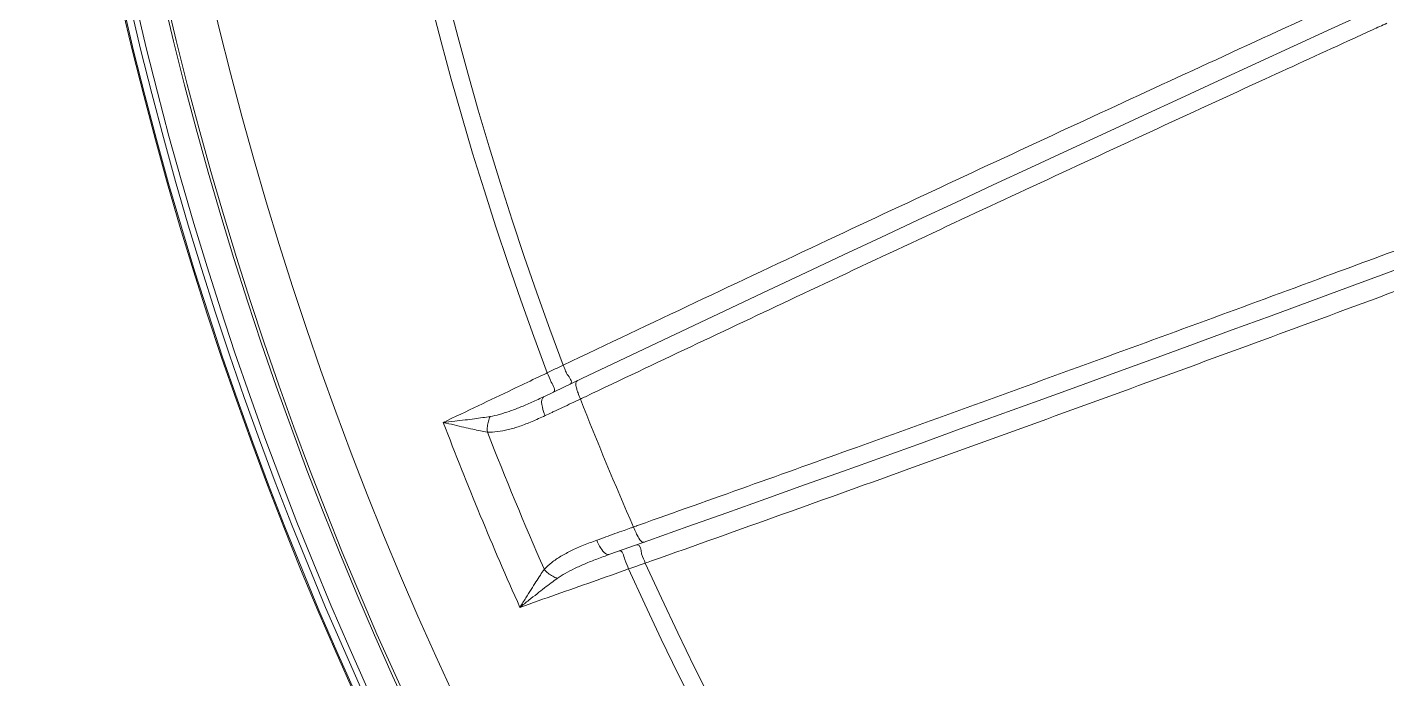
# Model space of a CAD drawing. Header units: metres. Extents: x 1628 to 1845, y 824 to 931.
# Drawn here: x 1706.6147 to 1706.9476, y 879.2024 to 879.3622 of the extents above; entities that cross this region are included whole.
import ezdxf

# ---------------------------------------------------------------- set-up
doc = ezdxf.new("R2010")
doc.units = ezdxf.units.M
doc.header["$LTSCALE"] = 0.15
doc.layers.add('hidrosanitário', color=26, linetype='Continuous', lineweight=0)

msp = doc.modelspace()

# ---------------------------------------------------------------- linework, layer by layer
at = {"layer": 'hidrosanitário', "color": 252}
for radius in [0.90615, 0.90588, 0.90411, 0.90269, 0.89582, 0.89514, 0.88421]:
    msp.add_circle((1707.52082, 879.57185), radius, dxfattribs=at)
for centre, radius, start, end in [((1707.52082, 879.57185), 0.83257, 159.29105, 200.70895), ((1707.52082, 879.57185), 0.82826, 159.3171, 200.6829), ((1712.73317, 866.70369), 13.92322, 112.822756, 115.48965), ((1702.10734, 892.35671), 13.92322, 289.51035, 292.177244), ((1707.52082, 879.57185), 0.8273, 201.32419, 203.67581), ((1707.52082, 879.57185), 0.8607, 200.86699, 204.13301), ((1707.52082, 879.57185), 0.85147, 201.27373, 203.72624), ((1707.52082, 879.57185), 0.83257, 204.29105, 245.70895), ((1707.52082, 879.57185), 0.82826, 204.3171, 245.6829)]:
    msp.add_arc(centre, radius, start, end, dxfattribs=at)
for points, start_tangent, end_tangent in [([(1706.93428, 879.36726), (1706.87358, 879.33929), (1706.81065, 879.30992), (1706.74594, 879.27931)], (-0.909223, -0.416309), (-0.902899, -0.429853)), ([(1706.94417, 879.36153), (1706.93931, 879.3593)], (-0.909441, -0.415832), (-0.909282, -0.416181)), ([(1706.94764, 879.36311), (1706.94417, 879.36153)], (-0.909555, -0.415583), (-0.909441, -0.415832)), ([(1706.93817, 879.35878), (1706.91644, 879.34881), (1706.85926, 879.32236), (1706.80301, 879.29603), (1706.75136, 879.27158)], (-0.909244, -0.416263), (-0.902988, -0.429665)), ([(1706.93931, 879.3593), (1706.93817, 879.35878)], (-0.909282, -0.416181), (-0.909244, -0.416263)), ([(1706.7644, 879.24009), (1706.81774, 879.25915), (1706.87563, 879.28012), (1706.93433, 879.30168), (1706.95816, 879.31052)], (0.942328, 0.33469), (0.937275, 0.348591)), ([(1706.76753, 879.23131), (1706.83171, 879.25428), (1706.89703, 879.27802), (1706.96185, 879.30194)], (0.94236, 0.334601), (0.937281, 0.348575)), ([(1706.74594, 879.27931), (1706.74399, 879.27837), (1706.74204, 879.27744)], (-0.901109, -0.433594), (-0.90098, -0.433862)), ([(1706.74594, 879.27931), (1706.74642, 879.27813)], (0.429208, -0.903206), (0.372871, -0.927883)), ([(1706.71657, 879.26527), (1706.72509, 879.26935), (1706.73358, 879.2734), (1706.73923, 879.2761)], (0.901893, 0.43196), (0.902671, 0.430331)), ([(1706.73923, 879.2761), (1706.74142, 879.27714)], (0.902671, 0.430331), (0.902746, 0.430173)), ([(1706.74142, 879.27714), (1706.74204, 879.27744)], (0.902746, 0.430173), (0.902768, 0.430129)), ([(1706.74204, 879.27744), (1706.74301, 879.27517), (1706.74353, 879.2727)], (0.428741, -0.903428), (-0.902738, -0.430191)), ([(1706.74642, 879.27813), (1706.74694, 879.27705), (1706.74777, 879.27475)], (0.372871, -0.927883), (-0.739781, -0.672848)), ([(1706.74913, 879.27397), (1706.74919, 879.27529)], (-0.217452, 0.976071), (0.548787, 0.835962)), ([(1706.74919, 879.27529), (1706.74948, 879.27554)], (0.548787, 0.835962), (0.902923, 0.429803)), ([(1706.74134, 879.27166), (1706.73825, 879.27022), (1706.73538, 879.269), (1706.73273, 879.26799), (1706.73029, 879.26722), (1706.72806, 879.26672)], (-0.902657, -0.430361), (-0.98657, -0.163342)), ([(1706.74096, 879.27133), (1706.74134, 879.27166)], (0.570999, 0.82095), (0.902664, 0.430346)), ([(1706.74777, 879.27475), (1706.74763, 879.27465)], (-0.739781, -0.672848), (-0.902878, -0.429896)), ([(1706.74957, 879.27249), (1706.74938, 879.27307), (1706.74913, 879.27397)], (-0.318497, 0.947924), (-0.217452, 0.976071)), ([(1706.75016, 879.27101), (1706.74957, 879.27249)], (-0.423956, 0.905683), (-0.318497, 0.947924)), ([(1706.75136, 879.27158), (1706.75016, 879.27101)], (-0.902988, -0.429665), (-0.902947, -0.429752)), ([(1706.74152, 879.26694), (1706.74083, 879.26902), (1706.74096, 879.27133)], (-0.418959, 0.908005), (0.570999, 0.82095)), ([(1706.74579, 879.26895), (1706.74364, 879.26794)], (-0.904473, -0.426531), (-0.904399, -0.426687)), ([(1706.74796, 879.26997), (1706.74579, 879.26895)], (-0.904548, -0.426372), (-0.904473, -0.426531)), ([(1706.75016, 879.27101), (1706.74796, 879.26997)], (-0.904623, -0.426212), (-0.904548, -0.426372)), ([(1706.72806, 879.26672), (1706.72624, 879.26644), (1706.72418, 879.26616), (1706.72189, 879.26588), (1706.71936, 879.26558), (1706.71657, 879.26527)], (-0.986485, -0.163855), (-0.993688, -0.112182)), ([(1706.72737, 879.26292), (1706.72569, 879.26321), (1706.72378, 879.26361), (1706.72163, 879.26409), (1706.71923, 879.26465), (1706.71657, 879.26527)], (-0.98739, 0.158304), (-0.974278, 0.225348)), ([(1706.72736, 879.26292), (1706.72738, 879.26426), (1706.72762, 879.26557), (1706.72806, 879.26672)], (-0.076359, 0.99708), (0.456812, 0.889563)), ([(1706.74152, 879.26694), (1706.7383, 879.26549), (1706.73529, 879.26434), (1706.73248, 879.2635), (1706.72984, 879.26301), (1706.72737, 879.26292)], (-0.904303, -0.426891), (-0.99854, 0.054009)), ([(1706.74321, 879.26773), (1706.74152, 879.26694)], (-0.904384, -0.426719), (-0.904326, -0.426842)), ([(1706.74364, 879.26794), (1706.74321, 879.26773)], (-0.904399, -0.426687), (-0.904384, -0.426719)), ([(1706.7586, 879.23801), (1706.76086, 879.23882)], (0.941162, 0.337956), (0.941103, 0.338121)), ([(1706.76086, 879.23882), (1706.76247, 879.2394)], (0.941103, 0.338121), (0.94106, 0.338239)), ([(1706.76247, 879.2394), (1706.76315, 879.23964)], (0.94106, 0.338239), (0.941043, 0.338288)), ([(1706.76315, 879.23964), (1706.7644, 879.24009)], (0.94236, 0.3346), (0.942328, 0.33469)), ([(1706.76315, 879.23964), (1706.76378, 879.23817)], (0.340632, -0.940197), (0.445074, -0.895494)), ([(1706.74131, 879.22925), (1706.74313, 879.23094), (1706.74535, 879.23246), (1706.74794, 879.23385), (1706.75087, 879.23516), (1706.75417, 879.23641)], (0.667481, 0.744627), (0.941258, 0.337689)), ([(1706.75417, 879.23641), (1706.7586, 879.23801)], (0.941278, 0.337633), (0.941162, 0.337956)), ([(1706.75417, 879.23641), (1706.75515, 879.23445), (1706.7563, 879.23316)], (0.345803, -0.938307), (0.823524, -0.567281)), ([(1706.76378, 879.23817), (1706.76406, 879.23763), (1706.76499, 879.23622)], (0.445074, -0.895494), (0.727901, -0.685682)), ([(1706.7641, 879.23531), (1706.76394, 879.23527)], (-0.998879, -0.047328), (-0.942414, -0.334449)), ([(1706.76604, 879.23078), (1706.76515, 879.23309), (1706.7641, 879.23531)], (-0.335167, 0.942159), (-0.998879, -0.047328)), ([(1706.76499, 879.23622), (1706.76549, 879.23593)], (0.727901, -0.685682), (0.97917, -0.203043)), ([(1706.76549, 879.23593), (1706.76587, 879.23596)], (0.97917, -0.203043), (0.942365, 0.334587)), ([(1706.7445, 879.22705), (1706.74644, 879.22828), (1706.74871, 879.22946), (1706.75129, 879.23062), (1706.75418, 879.23178), (1706.75738, 879.23295)], (0.813082, 0.582149), (0.942576, 0.333993)), ([(1706.7563, 879.23316), (1706.75688, 879.23291)], (0.823524, -0.567281), (0.984257, -0.176743)), ([(1706.75688, 879.23291), (1706.75738, 879.23295)], (0.984257, -0.176743), (0.942578, 0.333985)), ([(1706.76196, 879.22935), (1706.76104, 879.23164), (1706.75966, 879.23376)], (-0.335654, 0.941985), (-0.942523, -0.334141)), ([(1706.76196, 879.22935), (1706.75312, 879.22622), (1706.74425, 879.22309), (1706.73534, 879.21995)], (-0.9425, -0.334206), (-0.943176, -0.332293)), ([(1706.73534, 879.21995), (1706.73679, 879.22227), (1706.73809, 879.22436), (1706.73927, 879.22622), (1706.74034, 879.22785), (1706.74131, 879.22925)], (0.529574, 0.848264), (0.586246, 0.810133)), ([(1706.74131, 879.22924), (1706.74227, 879.2283), (1706.74337, 879.22755), (1706.7445, 879.22705)], (0.65114, -0.758958), (0.952043, -0.305965)), ([(1706.76196, 879.22935), (1706.76399, 879.23007), (1706.76604, 879.23078)], (0.943875, 0.330302), (0.943777, 0.330583)), ([(1706.76604, 879.23078), (1706.76753, 879.23131)], (0.942398, 0.334494), (0.94236, 0.334601)), ([(1706.73534, 879.21995), (1706.73754, 879.2217), (1706.73954, 879.22328), (1706.74136, 879.2247), (1706.74301, 879.22596), (1706.7445, 879.22705)], (0.781968, 0.623319), (0.813413, 0.581687))]:
    msp.add_spline(points, degree=3, dxfattribs=dict(at, start_tangent=start_tangent, end_tangent=end_tangent))

doc.saveas('drawing.dxf')
